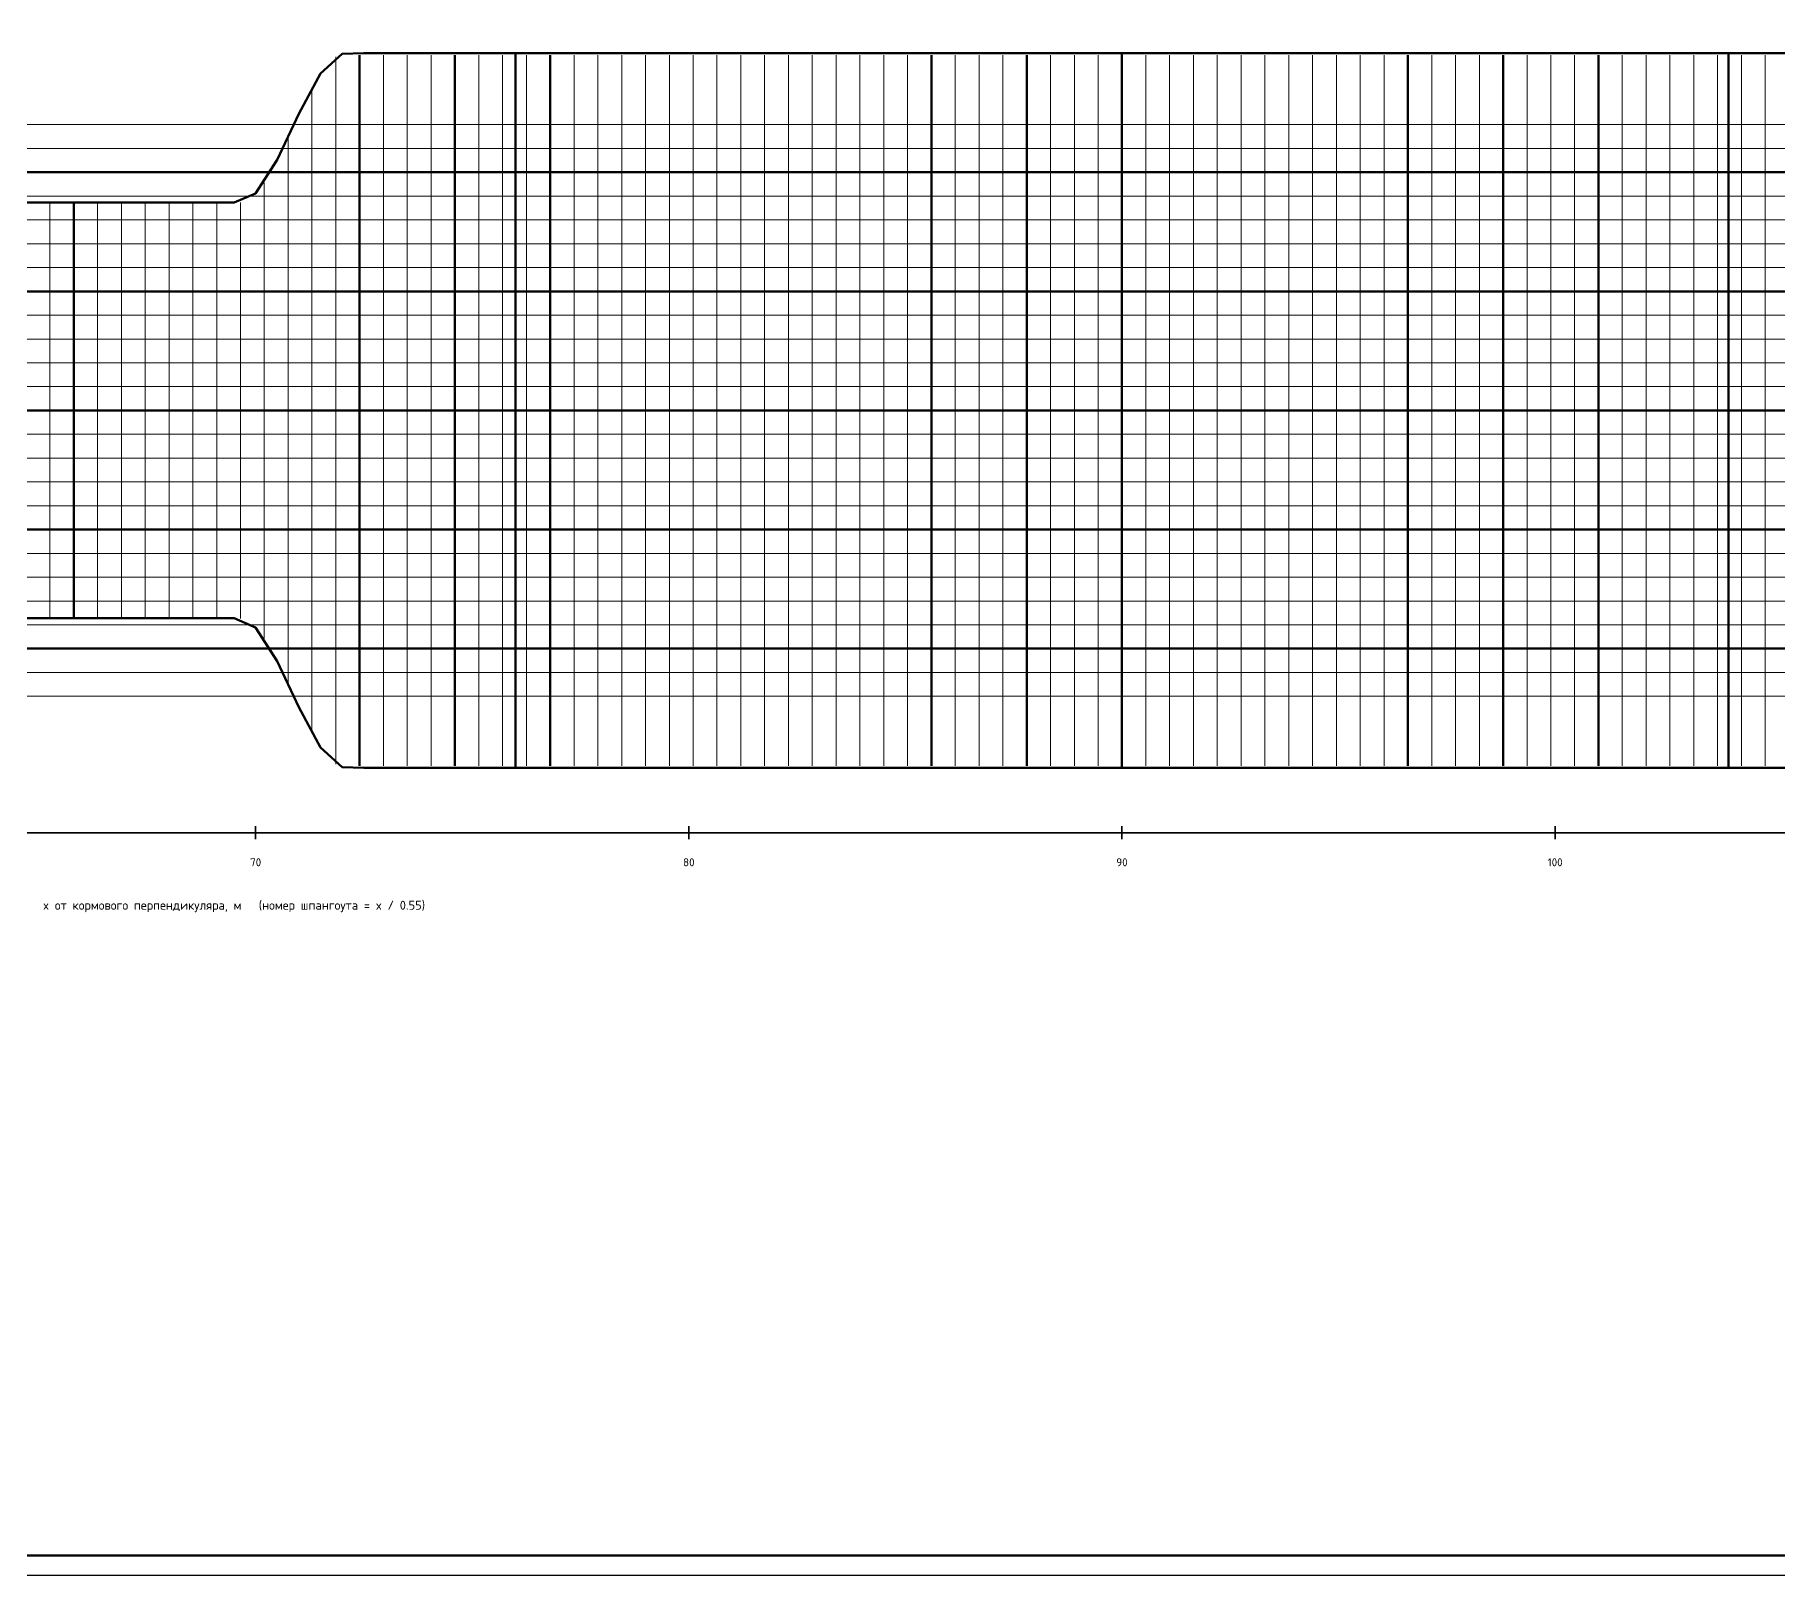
# Model space of a CAD drawing. Header units: millimetres. Extents: x 0 to 1682, y -5 to 594.
# Drawn here: x 797.9 to 1240.4, y 0 to 391.3 of the extents above; entities that cross this region are included whole.
import ezdxf
from ezdxf.enums import TextEntityAlignment as Align

# ---------------------------------------------------------------- set-up
doc = ezdxf.new("R2010")
doc.units = ezdxf.units.MM
for name, color, linetype in [('00_РАМКА', 7, 'Continuous'), ('01_ЛИНИИ', 7, 'Continuous'), ('04_ТЕКСТ', 7, 'Continuous')]:
    doc.layers.add(name, color=color, linetype=linetype)
doc.styles.add('ГОСТ', font='isocpeur.ttf')

msp = doc.modelspace()

# ---------------------------------------------------------------- linework, layer by layer
at = {"layer": '00_РАМКА'}
msp.add_lwpolyline([(0, 0), (1682, 0), (1682, 594), (0, 594)], close=True, dxfattribs=at)
at = {"layer": '01_ЛИНИИ', "color": 179, "lineweight": 18, "true_color": 0x16202f}
msp.add_lwpolyline([(0, 0), (1682, 0), (1682, 594), (0, 594), (0, 0)], close=True, dxfattribs=at)
at = {"layer": '01_ЛИНИИ', "color": 179, "lineweight": 50, "true_color": 0x16202f}
msp.add_lwpolyline([(20, 5), (1677, 5), (1677, 589), (20, 589), (20, 5)], close=True, dxfattribs=at)
at = {"layer": '01_ЛИНИИ', "color": 179, "lineweight": 70, "true_color": 0x16202f}
for points in [[(793.49, 348.7), (798.99, 348.7), (804.49, 348.7), (809.99, 348.7), (815.5, 348.7), (821, 348.7), (826.5, 348.7), (832, 348.7), (837.5, 348.7), (843, 348.7), (848.5, 348.7), (854, 351.05), (859.5, 359.6), (865, 371.24), (870.5, 381.52), (876, 386.51), (881.5, 386.66), (887.01, 386.66), (892.51, 386.66), (898.01, 386.66), (903.51, 386.66), (909.01, 386.66), (914.51, 386.66), (920.01, 386.66), (925.51, 386.66), (931.01, 386.66), (936.51, 386.66), (942.01, 386.66), (947.51, 386.66), (953.01, 386.66), (958.52, 386.66), (964.02, 386.66), (969.52, 386.66), (975.02, 386.66), (980.52, 386.66), (986.02, 386.66), (991.52, 386.66), (997.02, 386.66), (1002.52, 386.66), (1008.02, 386.66), (1013.52, 386.66), (1019.02, 386.66), (1024.53, 386.66), (1030.03, 386.66), (1035.53, 386.66), (1041.03, 386.66), (1046.53, 386.66), (1052.03, 386.66), (1057.53, 386.66), (1063.03, 386.66), (1068.53, 386.66), (1074.03, 386.66), (1079.53, 386.66), (1085.03, 386.66), (1090.53, 386.66), (1096.04, 386.66), (1101.54, 386.66), (1107.04, 386.66), (1112.54, 386.66), (1118.04, 386.66), (1123.54, 386.66), (1129.04, 386.66), (1134.54, 386.66), (1140.04, 386.66), (1145.54, 386.66), (1151.04, 386.66), (1156.54, 386.66), (1162.04, 386.66), (1167.55, 386.66), (1173.05, 386.66), (1178.55, 386.66), (1184.05, 386.66), (1189.55, 386.66), (1195.05, 386.66), (1200.55, 386.66), (1206.05, 386.66), (1211.55, 386.66), (1217.05, 386.66), (1222.55, 386.66), (1228.05, 386.66), (1233.56, 386.66), (1239.06, 386.66), (1244.56, 386.66)], [(793.49, 295.9), (798.99, 295.9), (804.49, 295.9), (809.99, 295.9), (815.5, 295.9), (821, 295.9), (826.5, 295.9), (832, 295.9), (837.5, 295.9), (843, 295.9), (848.5, 295.9), (854, 295.9), (859.5, 295.9), (865, 295.9), (870.5, 295.9), (876, 295.9), (881.5, 295.9), (887.01, 295.9), (892.51, 295.9), (898.01, 295.9), (903.51, 295.9), (909.01, 295.9), (914.51, 295.9), (920.01, 295.9), (925.51, 295.9), (931.01, 295.9), (936.51, 295.9), (942.01, 295.9), (947.51, 295.9), (953.01, 295.9), (958.52, 295.9), (964.02, 295.9), (969.52, 295.9), (975.02, 295.9), (980.52, 295.9), (986.02, 295.9), (991.52, 295.9), (997.02, 295.9), (1002.52, 295.9), (1008.02, 295.9), (1013.52, 295.9), (1019.02, 295.9), (1024.53, 295.9), (1030.03, 295.9), (1035.53, 295.9), (1041.03, 295.9), (1046.53, 295.9), (1052.03, 295.9), (1057.53, 295.9), (1063.03, 295.9), (1068.53, 295.9), (1074.03, 295.9), (1079.53, 295.9), (1085.03, 295.9), (1090.53, 295.9), (1096.04, 295.9), (1101.54, 295.9), (1107.04, 295.9), (1112.54, 295.9), (1118.04, 295.9), (1123.54, 295.9), (1129.04, 295.9), (1134.54, 295.9), (1140.04, 295.9), (1145.54, 295.9), (1151.04, 295.9), (1156.54, 295.9), (1162.04, 295.9), (1167.55, 295.9), (1173.05, 295.9), (1178.55, 295.9), (1184.05, 295.9), (1189.55, 295.9), (1195.05, 295.9), (1200.55, 295.9), (1206.05, 295.9), (1211.55, 295.9), (1217.05, 295.9), (1222.55, 295.9), (1228.05, 295.9), (1233.56, 295.9), (1239.06, 295.9), (1244.56, 295.9)], [(793.49, 295.9), (798.99, 295.9), (804.49, 295.9), (809.99, 295.9), (815.5, 295.9), (821, 295.9), (826.5, 295.9), (832, 295.9), (837.5, 295.9), (843, 295.9), (848.5, 295.9), (854, 295.9), (859.5, 295.9), (865, 295.9), (870.5, 295.9), (876, 295.9), (881.5, 295.9), (887.01, 295.9), (892.51, 295.9), (898.01, 295.9), (903.51, 295.9), (909.01, 295.9), (914.51, 295.9), (920.01, 295.9), (925.51, 295.9), (931.01, 295.9), (936.51, 295.9), (942.01, 295.9), (947.51, 295.9), (953.01, 295.9), (958.52, 295.9), (964.02, 295.9), (969.52, 295.9), (975.02, 295.9), (980.52, 295.9), (986.02, 295.9), (991.52, 295.9), (997.02, 295.9), (1002.52, 295.9), (1008.02, 295.9), (1013.52, 295.9), (1019.02, 295.9), (1024.53, 295.9), (1030.03, 295.9), (1035.53, 295.9), (1041.03, 295.9), (1046.53, 295.9), (1052.03, 295.9), (1057.53, 295.9), (1063.03, 295.9), (1068.53, 295.9), (1074.03, 295.9), (1079.53, 295.9), (1085.03, 295.9), (1090.53, 295.9), (1096.04, 295.9), (1101.54, 295.9), (1107.04, 295.9), (1112.54, 295.9), (1118.04, 295.9), (1123.54, 295.9), (1129.04, 295.9), (1134.54, 295.9), (1140.04, 295.9), (1145.54, 295.9), (1151.04, 295.9), (1156.54, 295.9), (1162.04, 295.9), (1167.55, 295.9), (1173.05, 295.9), (1178.55, 295.9), (1184.05, 295.9), (1189.55, 295.9), (1195.05, 295.9), (1200.55, 295.9), (1206.05, 295.9), (1211.55, 295.9), (1217.05, 295.9), (1222.55, 295.9), (1228.05, 295.9), (1233.56, 295.9), (1239.06, 295.9), (1244.56, 295.9)], [(793.49, 243.09), (798.99, 243.09), (804.49, 243.09), (809.99, 243.09), (815.5, 243.09), (821, 243.09), (826.5, 243.09), (832, 243.09), (837.5, 243.09), (843, 243.09), (848.5, 243.09), (854, 240.74), (859.5, 232.19), (865, 220.55), (870.5, 210.28), (876, 205.28), (881.5, 205.13), (887.01, 205.13), (892.51, 205.13), (898.01, 205.13), (903.51, 205.13), (909.01, 205.13), (914.51, 205.13), (920.01, 205.13), (925.51, 205.13), (931.01, 205.13), (936.51, 205.13), (942.01, 205.13), (947.51, 205.13), (953.01, 205.13), (958.52, 205.13), (964.02, 205.13), (969.52, 205.13), (975.02, 205.13), (980.52, 205.13), (986.02, 205.13), (991.52, 205.13), (997.02, 205.13), (1002.52, 205.13), (1008.02, 205.13), (1013.52, 205.13), (1019.02, 205.13), (1024.53, 205.13), (1030.03, 205.13), (1035.53, 205.13), (1041.03, 205.13), (1046.53, 205.13), (1052.03, 205.13), (1057.53, 205.13), (1063.03, 205.13), (1068.53, 205.13), (1074.03, 205.13), (1079.53, 205.13), (1085.03, 205.13), (1090.53, 205.13), (1096.04, 205.13), (1101.54, 205.13), (1107.04, 205.13), (1112.54, 205.13), (1118.04, 205.13), (1123.54, 205.13), (1129.04, 205.13), (1134.54, 205.13), (1140.04, 205.13), (1145.54, 205.13), (1151.04, 205.13), (1156.54, 205.13), (1162.04, 205.13), (1167.55, 205.13), (1173.05, 205.13), (1178.55, 205.13), (1184.05, 205.13), (1189.55, 205.13), (1195.05, 205.13), (1200.55, 205.13), (1206.05, 205.13), (1211.55, 205.13), (1217.05, 205.13), (1222.55, 205.13), (1228.05, 205.13), (1233.56, 205.13), (1239.06, 205.13), (1244.56, 205.13)]]:
    msp.add_lwpolyline(points, dxfattribs=at)
at = {"layer": '01_ЛИНИИ', "color": 254, "lineweight": 18, "true_color": 0xc7cfda}
for points in [[(874.35, 206.06), (874.35, 385.73)], [(886.46, 205.62), (886.46, 386.17)], [(892.51, 205.62), (892.51, 386.17)], [(898.56, 205.62), (898.56, 386.17)], [(910.66, 205.62), (910.66, 386.17)], [(916.71, 205.62), (916.71, 386.17)], [(922.76, 205.62), (922.76, 386.17)], [(934.86, 205.62), (934.86, 386.17)], [(940.91, 205.62), (940.91, 386.17)], [(946.96, 205.62), (946.96, 386.17)], [(953.01, 205.62), (953.01, 386.17)], [(959.07, 205.62), (959.07, 386.17)], [(965.12, 205.62), (965.12, 386.17)], [(971.17, 205.62), (971.17, 386.17)], [(977.22, 205.62), (977.22, 386.17)], [(983.27, 205.62), (983.27, 386.17)], [(989.32, 205.62), (989.32, 386.17)], [(995.37, 205.62), (995.37, 386.17)], [(1001.42, 205.62), (1001.42, 386.17)], [(1007.47, 205.62), (1007.47, 386.17)], [(1013.52, 205.62), (1013.52, 386.17)], [(1019.57, 205.62), (1019.57, 386.17)], [(1031.68, 205.62), (1031.68, 386.17)], [(1037.73, 205.62), (1037.73, 386.17)], [(1043.78, 205.62), (1043.78, 386.17)], [(1055.88, 205.62), (1055.88, 386.17)], [(1061.93, 205.62), (1061.93, 386.17)], [(1067.98, 205.62), (1067.98, 386.17)], [(1074.03, 205.62), (1074.03, 386.17)], [(1080.08, 205.62), (1080.08, 386.17)], [(1086.13, 205.62), (1086.13, 386.17)], [(1092.18, 205.62), (1092.18, 386.17)], [(1098.24, 205.62), (1098.24, 386.17)], [(1104.29, 205.62), (1104.29, 386.17)], [(1110.34, 205.62), (1110.34, 386.17)], [(1116.39, 205.62), (1116.39, 386.17)], [(1122.44, 205.62), (1122.44, 386.17)], [(1128.49, 205.62), (1128.49, 386.17)], [(1134.54, 205.62), (1134.54, 386.17)], [(1140.59, 205.62), (1140.59, 386.17)], [(1152.69, 205.62), (1152.69, 386.17)], [(1158.74, 205.62), (1158.74, 386.17)], [(1164.8, 205.62), (1164.8, 386.17)], [(1176.9, 205.62), (1176.9, 386.17)], [(1182.95, 205.62), (1182.95, 386.17)], [(1189, 205.62), (1189, 386.17)], [(1201.1, 205.62), (1201.1, 386.17)], [(1207.15, 205.62), (1207.15, 386.17)], [(1213.2, 205.62), (1213.2, 386.17)], [(1219.25, 205.62), (1219.25, 386.17)], [(1225.3, 205.62), (1225.3, 386.17)], [(1231.35, 205.62), (1231.35, 386.17)], [(1237.41, 205.62), (1237.41, 386.17)], [(868.3, 213.94), (868.3, 377.85)], [(862.25, 226.49), (862.25, 365.3)], [(856.2, 237.94), (856.2, 353.85)], [(801.74, 243.09), (801.74, 348.7)], [(813.85, 243.09), (813.85, 348.7)], [(819.9, 243.09), (819.9, 348.7)], [(825.95, 243.09), (825.95, 348.7)], [(832, 243.09), (832, 348.7)], [(838.05, 243.09), (838.05, 348.7)], [(844.1, 243.09), (844.1, 348.7)], [(850.15, 243.05), (850.15, 348.74)]]:
    msp.add_lwpolyline(points, dxfattribs=at)
at = {"layer": '01_ЛИНИИ', "color": 146, "lineweight": 60, "true_color": 0x1c5c8a}
for points in [[(880.4, 205.62), (880.4, 386.17)], [(904.61, 205.62), (904.61, 386.17)], [(928.81, 205.62), (928.81, 386.17)], [(1025.63, 205.62), (1025.63, 386.17)], [(1049.83, 205.62), (1049.83, 386.17)], [(1146.64, 205.62), (1146.64, 386.17)], [(1170.85, 205.62), (1170.85, 386.17)], [(1195.05, 205.62), (1195.05, 386.17)], [(807.79, 243.09), (807.79, 348.7)]]:
    msp.add_lwpolyline(points, dxfattribs=at)
at = {"layer": '01_ЛИНИИ', "color": 244, "lineweight": 90, "true_color": 0xb02634}
for points in [[(920.01, 205.36), (920.01, 386.43)], [(1074.03, 205.36), (1074.03, 386.43)], [(1228.05, 205.36), (1228.05, 386.43)]]:
    msp.add_lwpolyline(points, dxfattribs=at)
at = {"layer": '01_ЛИНИИ', "color": 253, "lineweight": 20, "true_color": 0x8e98a8}
for points in [[(793.49, 368.51), (798.99, 368.51), (804.49, 368.51), (809.99, 368.51), (815.5, 368.51), (821, 368.51), (826.5, 368.51), (832, 368.51), (837.5, 368.51), (843, 368.51), (848.5, 368.51), (854, 368.51), (859.5, 368.51), (865, 368.51), (870.5, 368.51), (876, 368.51), (881.5, 368.51), (887.01, 368.51), (892.51, 368.51), (898.01, 368.51), (903.51, 368.51), (909.01, 368.51), (914.51, 368.51), (920.01, 368.51), (925.51, 368.51), (931.01, 368.51), (936.51, 368.51), (942.01, 368.51), (947.51, 368.51), (953.01, 368.51), (958.52, 368.51), (964.02, 368.51), (969.52, 368.51), (975.02, 368.51), (980.52, 368.51), (986.02, 368.51), (991.52, 368.51), (997.02, 368.51), (1002.52, 368.51), (1008.02, 368.51), (1013.52, 368.51), (1019.02, 368.51), (1024.53, 368.51), (1030.03, 368.51), (1035.53, 368.51), (1041.03, 368.51), (1046.53, 368.51), (1052.03, 368.51), (1057.53, 368.51), (1063.03, 368.51), (1068.53, 368.51), (1074.03, 368.51), (1079.53, 368.51), (1085.03, 368.51), (1090.53, 368.51), (1096.04, 368.51), (1101.54, 368.51), (1107.04, 368.51), (1112.54, 368.51), (1118.04, 368.51), (1123.54, 368.51), (1129.04, 368.51), (1134.54, 368.51), (1140.04, 368.51), (1145.54, 368.51), (1151.04, 368.51), (1156.54, 368.51), (1162.04, 368.51), (1167.55, 368.51), (1173.05, 368.51), (1178.55, 368.51), (1184.05, 368.51), (1189.55, 368.51), (1195.05, 368.51), (1200.55, 368.51), (1206.05, 368.51), (1211.55, 368.51), (1217.05, 368.51), (1222.55, 368.51), (1228.05, 368.51), (1233.56, 368.51), (1239.06, 368.51), (1244.56, 368.51)], [(793.49, 362.46), (798.99, 362.46), (804.49, 362.46), (809.99, 362.46), (815.5, 362.46), (821, 362.46), (826.5, 362.46), (832, 362.46), (837.5, 362.46), (843, 362.46), (848.5, 362.46), (854, 362.46), (859.5, 362.46), (865, 362.46), (870.5, 362.46), (876, 362.46), (881.5, 362.46), (887.01, 362.46), (892.51, 362.46), (898.01, 362.46), (903.51, 362.46), (909.01, 362.46), (914.51, 362.46), (920.01, 362.46), (925.51, 362.46), (931.01, 362.46), (936.51, 362.46), (942.01, 362.46), (947.51, 362.46), (953.01, 362.46), (958.52, 362.46), (964.02, 362.46), (969.52, 362.46), (975.02, 362.46), (980.52, 362.46), (986.02, 362.46), (991.52, 362.46), (997.02, 362.46), (1002.52, 362.46), (1008.02, 362.46), (1013.52, 362.46), (1019.02, 362.46), (1024.53, 362.46), (1030.03, 362.46), (1035.53, 362.46), (1041.03, 362.46), (1046.53, 362.46), (1052.03, 362.46), (1057.53, 362.46), (1063.03, 362.46), (1068.53, 362.46), (1074.03, 362.46), (1079.53, 362.46), (1085.03, 362.46), (1090.53, 362.46), (1096.04, 362.46), (1101.54, 362.46), (1107.04, 362.46), (1112.54, 362.46), (1118.04, 362.46), (1123.54, 362.46), (1129.04, 362.46), (1134.54, 362.46), (1140.04, 362.46), (1145.54, 362.46), (1151.04, 362.46), (1156.54, 362.46), (1162.04, 362.46), (1167.55, 362.46), (1173.05, 362.46), (1178.55, 362.46), (1184.05, 362.46), (1189.55, 362.46), (1195.05, 362.46), (1200.55, 362.46), (1206.05, 362.46), (1211.55, 362.46), (1217.05, 362.46), (1222.55, 362.46), (1228.05, 362.46), (1233.56, 362.46), (1239.06, 362.46), (1244.56, 362.46)], [(793.49, 350.35), (798.99, 350.35), (804.49, 350.35), (809.99, 350.35), (815.5, 350.35), (821, 350.35), (826.5, 350.35), (832, 350.35), (837.5, 350.35), (843, 350.35), (848.5, 350.35), (854, 350.35), (859.5, 350.35), (865, 350.35), (870.5, 350.35), (876, 350.35), (881.5, 350.35), (887.01, 350.35), (892.51, 350.35), (898.01, 350.35), (903.51, 350.35), (909.01, 350.35), (914.51, 350.35), (920.01, 350.35), (925.51, 350.35), (931.01, 350.35), (936.51, 350.35), (942.01, 350.35), (947.51, 350.35), (953.01, 350.35), (958.52, 350.35), (964.02, 350.35), (969.52, 350.35), (975.02, 350.35), (980.52, 350.35), (986.02, 350.35), (991.52, 350.35), (997.02, 350.35), (1002.52, 350.35), (1008.02, 350.35), (1013.52, 350.35), (1019.02, 350.35), (1024.53, 350.35), (1030.03, 350.35), (1035.53, 350.35), (1041.03, 350.35), (1046.53, 350.35), (1052.03, 350.35), (1057.53, 350.35), (1063.03, 350.35), (1068.53, 350.35), (1074.03, 350.35), (1079.53, 350.35), (1085.03, 350.35), (1090.53, 350.35), (1096.04, 350.35), (1101.54, 350.35), (1107.04, 350.35), (1112.54, 350.35), (1118.04, 350.35), (1123.54, 350.35), (1129.04, 350.35), (1134.54, 350.35), (1140.04, 350.35), (1145.54, 350.35), (1151.04, 350.35), (1156.54, 350.35), (1162.04, 350.35), (1167.55, 350.35), (1173.05, 350.35), (1178.55, 350.35), (1184.05, 350.35), (1189.55, 350.35), (1195.05, 350.35), (1200.55, 350.35), (1206.05, 350.35), (1211.55, 350.35), (1217.05, 350.35), (1222.55, 350.35), (1228.05, 350.35), (1233.56, 350.35), (1239.06, 350.35), (1244.56, 350.35)], [(793.49, 344.3), (798.99, 344.3), (804.49, 344.3), (809.99, 344.3), (815.5, 344.3), (821, 344.3), (826.5, 344.3), (832, 344.3), (837.5, 344.3), (843, 344.3), (848.5, 344.3), (854, 344.3), (859.5, 344.3), (865, 344.3), (870.5, 344.3), (876, 344.3), (881.5, 344.3), (887.01, 344.3), (892.51, 344.3), (898.01, 344.3), (903.51, 344.3), (909.01, 344.3), (914.51, 344.3), (920.01, 344.3), (925.51, 344.3), (931.01, 344.3), (936.51, 344.3), (942.01, 344.3), (947.51, 344.3), (953.01, 344.3), (958.52, 344.3), (964.02, 344.3), (969.52, 344.3), (975.02, 344.3), (980.52, 344.3), (986.02, 344.3), (991.52, 344.3), (997.02, 344.3), (1002.52, 344.3), (1008.02, 344.3), (1013.52, 344.3), (1019.02, 344.3), (1024.53, 344.3), (1030.03, 344.3), (1035.53, 344.3), (1041.03, 344.3), (1046.53, 344.3), (1052.03, 344.3), (1057.53, 344.3), (1063.03, 344.3), (1068.53, 344.3), (1074.03, 344.3), (1079.53, 344.3), (1085.03, 344.3), (1090.53, 344.3), (1096.04, 344.3), (1101.54, 344.3), (1107.04, 344.3), (1112.54, 344.3), (1118.04, 344.3), (1123.54, 344.3), (1129.04, 344.3), (1134.54, 344.3), (1140.04, 344.3), (1145.54, 344.3), (1151.04, 344.3), (1156.54, 344.3), (1162.04, 344.3), (1167.55, 344.3), (1173.05, 344.3), (1178.55, 344.3), (1184.05, 344.3), (1189.55, 344.3), (1195.05, 344.3), (1200.55, 344.3), (1206.05, 344.3), (1211.55, 344.3), (1217.05, 344.3), (1222.55, 344.3), (1228.05, 344.3), (1233.56, 344.3), (1239.06, 344.3), (1244.56, 344.3)], [(793.49, 338.25), (798.99, 338.25), (804.49, 338.25), (809.99, 338.25), (815.5, 338.25), (821, 338.25), (826.5, 338.25), (832, 338.25), (837.5, 338.25), (843, 338.25), (848.5, 338.25), (854, 338.25), (859.5, 338.25), (865, 338.25), (870.5, 338.25), (876, 338.25), (881.5, 338.25), (887.01, 338.25), (892.51, 338.25), (898.01, 338.25), (903.51, 338.25), (909.01, 338.25), (914.51, 338.25), (920.01, 338.25), (925.51, 338.25), (931.01, 338.25), (936.51, 338.25), (942.01, 338.25), (947.51, 338.25), (953.01, 338.25), (958.52, 338.25), (964.02, 338.25), (969.52, 338.25), (975.02, 338.25), (980.52, 338.25), (986.02, 338.25), (991.52, 338.25), (997.02, 338.25), (1002.52, 338.25), (1008.02, 338.25), (1013.52, 338.25), (1019.02, 338.25), (1024.53, 338.25), (1030.03, 338.25), (1035.53, 338.25), (1041.03, 338.25), (1046.53, 338.25), (1052.03, 338.25), (1057.53, 338.25), (1063.03, 338.25), (1068.53, 338.25), (1074.03, 338.25), (1079.53, 338.25), (1085.03, 338.25), (1090.53, 338.25), (1096.04, 338.25), (1101.54, 338.25), (1107.04, 338.25), (1112.54, 338.25), (1118.04, 338.25), (1123.54, 338.25), (1129.04, 338.25), (1134.54, 338.25), (1140.04, 338.25), (1145.54, 338.25), (1151.04, 338.25), (1156.54, 338.25), (1162.04, 338.25), (1167.55, 338.25), (1173.05, 338.25), (1178.55, 338.25), (1184.05, 338.25), (1189.55, 338.25), (1195.05, 338.25), (1200.55, 338.25), (1206.05, 338.25), (1211.55, 338.25), (1217.05, 338.25), (1222.55, 338.25), (1228.05, 338.25), (1233.56, 338.25), (1239.06, 338.25), (1244.56, 338.25)], [(793.49, 332.2), (798.99, 332.2), (804.49, 332.2), (809.99, 332.2), (815.5, 332.2), (821, 332.2), (826.5, 332.2), (832, 332.2), (837.5, 332.2), (843, 332.2), (848.5, 332.2), (854, 332.2), (859.5, 332.2), (865, 332.2), (870.5, 332.2), (876, 332.2), (881.5, 332.2), (887.01, 332.2), (892.51, 332.2), (898.01, 332.2), (903.51, 332.2), (909.01, 332.2), (914.51, 332.2), (920.01, 332.2), (925.51, 332.2), (931.01, 332.2), (936.51, 332.2), (942.01, 332.2), (947.51, 332.2), (953.01, 332.2), (958.52, 332.2), (964.02, 332.2), (969.52, 332.2), (975.02, 332.2), (980.52, 332.2), (986.02, 332.2), (991.52, 332.2), (997.02, 332.2), (1002.52, 332.2), (1008.02, 332.2), (1013.52, 332.2), (1019.02, 332.2), (1024.53, 332.2), (1030.03, 332.2), (1035.53, 332.2), (1041.03, 332.2), (1046.53, 332.2), (1052.03, 332.2), (1057.53, 332.2), (1063.03, 332.2), (1068.53, 332.2), (1074.03, 332.2), (1079.53, 332.2), (1085.03, 332.2), (1090.53, 332.2), (1096.04, 332.2), (1101.54, 332.2), (1107.04, 332.2), (1112.54, 332.2), (1118.04, 332.2), (1123.54, 332.2), (1129.04, 332.2), (1134.54, 332.2), (1140.04, 332.2), (1145.54, 332.2), (1151.04, 332.2), (1156.54, 332.2), (1162.04, 332.2), (1167.55, 332.2), (1173.05, 332.2), (1178.55, 332.2), (1184.05, 332.2), (1189.55, 332.2), (1195.05, 332.2), (1200.55, 332.2), (1206.05, 332.2), (1211.55, 332.2), (1217.05, 332.2), (1222.55, 332.2), (1228.05, 332.2), (1233.56, 332.2), (1239.06, 332.2), (1244.56, 332.2)], [(793.49, 320.1), (798.99, 320.1), (804.49, 320.1), (809.99, 320.1), (815.5, 320.1), (821, 320.1), (826.5, 320.1), (832, 320.1), (837.5, 320.1), (843, 320.1), (848.5, 320.1), (854, 320.1), (859.5, 320.1), (865, 320.1), (870.5, 320.1), (876, 320.1), (881.5, 320.1), (887.01, 320.1), (892.51, 320.1), (898.01, 320.1), (903.51, 320.1), (909.01, 320.1), (914.51, 320.1), (920.01, 320.1), (925.51, 320.1), (931.01, 320.1), (936.51, 320.1), (942.01, 320.1), (947.51, 320.1), (953.01, 320.1), (958.52, 320.1), (964.02, 320.1), (969.52, 320.1), (975.02, 320.1), (980.52, 320.1), (986.02, 320.1), (991.52, 320.1), (997.02, 320.1), (1002.52, 320.1), (1008.02, 320.1), (1013.52, 320.1), (1019.02, 320.1), (1024.53, 320.1), (1030.03, 320.1), (1035.53, 320.1), (1041.03, 320.1), (1046.53, 320.1), (1052.03, 320.1), (1057.53, 320.1), (1063.03, 320.1), (1068.53, 320.1), (1074.03, 320.1), (1079.53, 320.1), (1085.03, 320.1), (1090.53, 320.1), (1096.04, 320.1), (1101.54, 320.1), (1107.04, 320.1), (1112.54, 320.1), (1118.04, 320.1), (1123.54, 320.1), (1129.04, 320.1), (1134.54, 320.1), (1140.04, 320.1), (1145.54, 320.1), (1151.04, 320.1), (1156.54, 320.1), (1162.04, 320.1), (1167.55, 320.1), (1173.05, 320.1), (1178.55, 320.1), (1184.05, 320.1), (1189.55, 320.1), (1195.05, 320.1), (1200.55, 320.1), (1206.05, 320.1), (1211.55, 320.1), (1217.05, 320.1), (1222.55, 320.1), (1228.05, 320.1), (1233.56, 320.1), (1239.06, 320.1), (1244.56, 320.1)], [(793.49, 314.05), (798.99, 314.05), (804.49, 314.05), (809.99, 314.05), (815.5, 314.05), (821, 314.05), (826.5, 314.05), (832, 314.05), (837.5, 314.05), (843, 314.05), (848.5, 314.05), (854, 314.05), (859.5, 314.05), (865, 314.05), (870.5, 314.05), (876, 314.05), (881.5, 314.05), (887.01, 314.05), (892.51, 314.05), (898.01, 314.05), (903.51, 314.05), (909.01, 314.05), (914.51, 314.05), (920.01, 314.05), (925.51, 314.05), (931.01, 314.05), (936.51, 314.05), (942.01, 314.05), (947.51, 314.05), (953.01, 314.05), (958.52, 314.05), (964.02, 314.05), (969.52, 314.05), (975.02, 314.05), (980.52, 314.05), (986.02, 314.05), (991.52, 314.05), (997.02, 314.05), (1002.52, 314.05), (1008.02, 314.05), (1013.52, 314.05), (1019.02, 314.05), (1024.53, 314.05), (1030.03, 314.05), (1035.53, 314.05), (1041.03, 314.05), (1046.53, 314.05), (1052.03, 314.05), (1057.53, 314.05), (1063.03, 314.05), (1068.53, 314.05), (1074.03, 314.05), (1079.53, 314.05), (1085.03, 314.05), (1090.53, 314.05), (1096.04, 314.05), (1101.54, 314.05), (1107.04, 314.05), (1112.54, 314.05), (1118.04, 314.05), (1123.54, 314.05), (1129.04, 314.05), (1134.54, 314.05), (1140.04, 314.05), (1145.54, 314.05), (1151.04, 314.05), (1156.54, 314.05), (1162.04, 314.05), (1167.55, 314.05), (1173.05, 314.05), (1178.55, 314.05), (1184.05, 314.05), (1189.55, 314.05), (1195.05, 314.05), (1200.55, 314.05), (1206.05, 314.05), (1211.55, 314.05), (1217.05, 314.05), (1222.55, 314.05), (1228.05, 314.05), (1233.56, 314.05), (1239.06, 314.05), (1244.56, 314.05)], [(793.49, 308), (798.99, 308), (804.49, 308), (809.99, 308), (815.5, 308), (821, 308), (826.5, 308), (832, 308), (837.5, 308), (843, 308), (848.5, 308), (854, 308), (859.5, 308), (865, 308), (870.5, 308), (876, 308), (881.5, 308), (887.01, 308), (892.51, 308), (898.01, 308), (903.51, 308), (909.01, 308), (914.51, 308), (920.01, 308), (925.51, 308), (931.01, 308), (936.51, 308), (942.01, 308), (947.51, 308), (953.01, 308), (958.52, 308), (964.02, 308), (969.52, 308), (975.02, 308), (980.52, 308), (986.02, 308), (991.52, 308), (997.02, 308), (1002.52, 308), (1008.02, 308), (1013.52, 308), (1019.02, 308), (1024.53, 308), (1030.03, 308), (1035.53, 308), (1041.03, 308), (1046.53, 308), (1052.03, 308), (1057.53, 308), (1063.03, 308), (1068.53, 308), (1074.03, 308), (1079.53, 308), (1085.03, 308), (1090.53, 308), (1096.04, 308), (1101.54, 308), (1107.04, 308), (1112.54, 308), (1118.04, 308), (1123.54, 308), (1129.04, 308), (1134.54, 308), (1140.04, 308), (1145.54, 308), (1151.04, 308), (1156.54, 308), (1162.04, 308), (1167.55, 308), (1173.05, 308), (1178.55, 308), (1184.05, 308), (1189.55, 308), (1195.05, 308), (1200.55, 308), (1206.05, 308), (1211.55, 308), (1217.05, 308), (1222.55, 308), (1228.05, 308), (1233.56, 308), (1239.06, 308), (1244.56, 308)], [(793.49, 301.95), (798.99, 301.95), (804.49, 301.95), (809.99, 301.95), (815.5, 301.95), (821, 301.95), (826.5, 301.95), (832, 301.95), (837.5, 301.95), (843, 301.95), (848.5, 301.95), (854, 301.95), (859.5, 301.95), (865, 301.95), (870.5, 301.95), (876, 301.95), (881.5, 301.95), (887.01, 301.95), (892.51, 301.95), (898.01, 301.95), (903.51, 301.95), (909.01, 301.95), (914.51, 301.95), (920.01, 301.95), (925.51, 301.95), (931.01, 301.95), (936.51, 301.95), (942.01, 301.95), (947.51, 301.95), (953.01, 301.95), (958.52, 301.95), (964.02, 301.95), (969.52, 301.95), (975.02, 301.95), (980.52, 301.95), (986.02, 301.95), (991.52, 301.95), (997.02, 301.95), (1002.52, 301.95), (1008.02, 301.95), (1013.52, 301.95), (1019.02, 301.95), (1024.53, 301.95), (1030.03, 301.95), (1035.53, 301.95), (1041.03, 301.95), (1046.53, 301.95), (1052.03, 301.95), (1057.53, 301.95), (1063.03, 301.95), (1068.53, 301.95), (1074.03, 301.95), (1079.53, 301.95), (1085.03, 301.95), (1090.53, 301.95), (1096.04, 301.95), (1101.54, 301.95), (1107.04, 301.95), (1112.54, 301.95), (1118.04, 301.95), (1123.54, 301.95), (1129.04, 301.95), (1134.54, 301.95), (1140.04, 301.95), (1145.54, 301.95), (1151.04, 301.95), (1156.54, 301.95), (1162.04, 301.95), (1167.55, 301.95), (1173.05, 301.95), (1178.55, 301.95), (1184.05, 301.95), (1189.55, 301.95), (1195.05, 301.95), (1200.55, 301.95), (1206.05, 301.95), (1211.55, 301.95), (1217.05, 301.95), (1222.55, 301.95), (1228.05, 301.95), (1233.56, 301.95), (1239.06, 301.95), (1244.56, 301.95)], [(793.49, 289.85), (798.99, 289.85), (804.49, 289.85), (809.99, 289.85), (815.5, 289.85), (821, 289.85), (826.5, 289.85), (832, 289.85), (837.5, 289.85), (843, 289.85), (848.5, 289.85), (854, 289.85), (859.5, 289.85), (865, 289.85), (870.5, 289.85), (876, 289.85), (881.5, 289.85), (887.01, 289.85), (892.51, 289.85), (898.01, 289.85), (903.51, 289.85), (909.01, 289.85), (914.51, 289.85), (920.01, 289.85), (925.51, 289.85), (931.01, 289.85), (936.51, 289.85), (942.01, 289.85), (947.51, 289.85), (953.01, 289.85), (958.52, 289.85), (964.02, 289.85), (969.52, 289.85), (975.02, 289.85), (980.52, 289.85), (986.02, 289.85), (991.52, 289.85), (997.02, 289.85), (1002.52, 289.85), (1008.02, 289.85), (1013.52, 289.85), (1019.02, 289.85), (1024.53, 289.85), (1030.03, 289.85), (1035.53, 289.85), (1041.03, 289.85), (1046.53, 289.85), (1052.03, 289.85), (1057.53, 289.85), (1063.03, 289.85), (1068.53, 289.85), (1074.03, 289.85), (1079.53, 289.85), (1085.03, 289.85), (1090.53, 289.85), (1096.04, 289.85), (1101.54, 289.85), (1107.04, 289.85), (1112.54, 289.85), (1118.04, 289.85), (1123.54, 289.85), (1129.04, 289.85), (1134.54, 289.85), (1140.04, 289.85), (1145.54, 289.85), (1151.04, 289.85), (1156.54, 289.85), (1162.04, 289.85), (1167.55, 289.85), (1173.05, 289.85), (1178.55, 289.85), (1184.05, 289.85), (1189.55, 289.85), (1195.05, 289.85), (1200.55, 289.85), (1206.05, 289.85), (1211.55, 289.85), (1217.05, 289.85), (1222.55, 289.85), (1228.05, 289.85), (1233.56, 289.85), (1239.06, 289.85), (1244.56, 289.85)], [(793.49, 283.79), (798.99, 283.79), (804.49, 283.79), (809.99, 283.79), (815.5, 283.79), (821, 283.79), (826.5, 283.79), (832, 283.79), (837.5, 283.79), (843, 283.79), (848.5, 283.79), (854, 283.79), (859.5, 283.79), (865, 283.79), (870.5, 283.79), (876, 283.79), (881.5, 283.79), (887.01, 283.79), (892.51, 283.79), (898.01, 283.79), (903.51, 283.79), (909.01, 283.79), (914.51, 283.79), (920.01, 283.79), (925.51, 283.79), (931.01, 283.79), (936.51, 283.79), (942.01, 283.79), (947.51, 283.79), (953.01, 283.79), (958.52, 283.79), (964.02, 283.79), (969.52, 283.79), (975.02, 283.79), (980.52, 283.79), (986.02, 283.79), (991.52, 283.79), (997.02, 283.79), (1002.52, 283.79), (1008.02, 283.79), (1013.52, 283.79), (1019.02, 283.79), (1024.53, 283.79), (1030.03, 283.79), (1035.53, 283.79), (1041.03, 283.79), (1046.53, 283.79), (1052.03, 283.79), (1057.53, 283.79), (1063.03, 283.79), (1068.53, 283.79), (1074.03, 283.79), (1079.53, 283.79), (1085.03, 283.79), (1090.53, 283.79), (1096.04, 283.79), (1101.54, 283.79), (1107.04, 283.79), (1112.54, 283.79), (1118.04, 283.79), (1123.54, 283.79), (1129.04, 283.79), (1134.54, 283.79), (1140.04, 283.79), (1145.54, 283.79), (1151.04, 283.79), (1156.54, 283.79), (1162.04, 283.79), (1167.55, 283.79), (1173.05, 283.79), (1178.55, 283.79), (1184.05, 283.79), (1189.55, 283.79), (1195.05, 283.79), (1200.55, 283.79), (1206.05, 283.79), (1211.55, 283.79), (1217.05, 283.79), (1222.55, 283.79), (1228.05, 283.79), (1233.56, 283.79), (1239.06, 283.79), (1244.56, 283.79)], [(793.49, 277.74), (798.99, 277.74), (804.49, 277.74), (809.99, 277.74), (815.5, 277.74), (821, 277.74), (826.5, 277.74), (832, 277.74), (837.5, 277.74), (843, 277.74), (848.5, 277.74), (854, 277.74), (859.5, 277.74), (865, 277.74), (870.5, 277.74), (876, 277.74), (881.5, 277.74), (887.01, 277.74), (892.51, 277.74), (898.01, 277.74), (903.51, 277.74), (909.01, 277.74), (914.51, 277.74), (920.01, 277.74), (925.51, 277.74), (931.01, 277.74), (936.51, 277.74), (942.01, 277.74), (947.51, 277.74), (953.01, 277.74), (958.52, 277.74), (964.02, 277.74), (969.52, 277.74), (975.02, 277.74), (980.52, 277.74), (986.02, 277.74), (991.52, 277.74), (997.02, 277.74), (1002.52, 277.74), (1008.02, 277.74), (1013.52, 277.74), (1019.02, 277.74), (1024.53, 277.74), (1030.03, 277.74), (1035.53, 277.74), (1041.03, 277.74), (1046.53, 277.74), (1052.03, 277.74), (1057.53, 277.74), (1063.03, 277.74), (1068.53, 277.74), (1074.03, 277.74), (1079.53, 277.74), (1085.03, 277.74), (1090.53, 277.74), (1096.04, 277.74), (1101.54, 277.74), (1107.04, 277.74), (1112.54, 277.74), (1118.04, 277.74), (1123.54, 277.74), (1129.04, 277.74), (1134.54, 277.74), (1140.04, 277.74), (1145.54, 277.74), (1151.04, 277.74), (1156.54, 277.74), (1162.04, 277.74), (1167.55, 277.74), (1173.05, 277.74), (1178.55, 277.74), (1184.05, 277.74), (1189.55, 277.74), (1195.05, 277.74), (1200.55, 277.74), (1206.05, 277.74), (1211.55, 277.74), (1217.05, 277.74), (1222.55, 277.74), (1228.05, 277.74), (1233.56, 277.74), (1239.06, 277.74), (1244.56, 277.74)], [(793.49, 271.69), (798.99, 271.69), (804.49, 271.69), (809.99, 271.69), (815.5, 271.69), (821, 271.69), (826.5, 271.69), (832, 271.69), (837.5, 271.69), (843, 271.69), (848.5, 271.69), (854, 271.69), (859.5, 271.69), (865, 271.69), (870.5, 271.69), (876, 271.69), (881.5, 271.69), (887.01, 271.69), (892.51, 271.69), (898.01, 271.69), (903.51, 271.69), (909.01, 271.69), (914.51, 271.69), (920.01, 271.69), (925.51, 271.69), (931.01, 271.69), (936.51, 271.69), (942.01, 271.69), (947.51, 271.69), (953.01, 271.69), (958.52, 271.69), (964.02, 271.69), (969.52, 271.69), (975.02, 271.69), (980.52, 271.69), (986.02, 271.69), (991.52, 271.69), (997.02, 271.69), (1002.52, 271.69), (1008.02, 271.69), (1013.52, 271.69), (1019.02, 271.69), (1024.53, 271.69), (1030.03, 271.69), (1035.53, 271.69), (1041.03, 271.69), (1046.53, 271.69), (1052.03, 271.69), (1057.53, 271.69), (1063.03, 271.69), (1068.53, 271.69), (1074.03, 271.69), (1079.53, 271.69), (1085.03, 271.69), (1090.53, 271.69), (1096.04, 271.69), (1101.54, 271.69), (1107.04, 271.69), (1112.54, 271.69), (1118.04, 271.69), (1123.54, 271.69), (1129.04, 271.69), (1134.54, 271.69), (1140.04, 271.69), (1145.54, 271.69), (1151.04, 271.69), (1156.54, 271.69), (1162.04, 271.69), (1167.55, 271.69), (1173.05, 271.69), (1178.55, 271.69), (1184.05, 271.69), (1189.55, 271.69), (1195.05, 271.69), (1200.55, 271.69), (1206.05, 271.69), (1211.55, 271.69), (1217.05, 271.69), (1222.55, 271.69), (1228.05, 271.69), (1233.56, 271.69), (1239.06, 271.69), (1244.56, 271.69)], [(793.49, 259.59), (798.99, 259.59), (804.49, 259.59), (809.99, 259.59), (815.5, 259.59), (821, 259.59), (826.5, 259.59), (832, 259.59), (837.5, 259.59), (843, 259.59), (848.5, 259.59), (854, 259.59), (859.5, 259.59), (865, 259.59), (870.5, 259.59), (876, 259.59), (881.5, 259.59), (887.01, 259.59), (892.51, 259.59), (898.01, 259.59), (903.51, 259.59), (909.01, 259.59), (914.51, 259.59), (920.01, 259.59), (925.51, 259.59), (931.01, 259.59), (936.51, 259.59), (942.01, 259.59), (947.51, 259.59), (953.01, 259.59), (958.52, 259.59), (964.02, 259.59), (969.52, 259.59), (975.02, 259.59), (980.52, 259.59), (986.02, 259.59), (991.52, 259.59), (997.02, 259.59), (1002.52, 259.59), (1008.02, 259.59), (1013.52, 259.59), (1019.02, 259.59), (1024.53, 259.59), (1030.03, 259.59), (1035.53, 259.59), (1041.03, 259.59), (1046.53, 259.59), (1052.03, 259.59), (1057.53, 259.59), (1063.03, 259.59), (1068.53, 259.59), (1074.03, 259.59), (1079.53, 259.59), (1085.03, 259.59), (1090.53, 259.59), (1096.04, 259.59), (1101.54, 259.59), (1107.04, 259.59), (1112.54, 259.59), (1118.04, 259.59), (1123.54, 259.59), (1129.04, 259.59), (1134.54, 259.59), (1140.04, 259.59), (1145.54, 259.59), (1151.04, 259.59), (1156.54, 259.59), (1162.04, 259.59), (1167.55, 259.59), (1173.05, 259.59), (1178.55, 259.59), (1184.05, 259.59), (1189.55, 259.59), (1195.05, 259.59), (1200.55, 259.59), (1206.05, 259.59), (1211.55, 259.59), (1217.05, 259.59), (1222.55, 259.59), (1228.05, 259.59), (1233.56, 259.59), (1239.06, 259.59), (1244.56, 259.59)], [(793.49, 253.54), (798.99, 253.54), (804.49, 253.54), (809.99, 253.54), (815.5, 253.54), (821, 253.54), (826.5, 253.54), (832, 253.54), (837.5, 253.54), (843, 253.54), (848.5, 253.54), (854, 253.54), (859.5, 253.54), (865, 253.54), (870.5, 253.54), (876, 253.54), (881.5, 253.54), (887.01, 253.54), (892.51, 253.54), (898.01, 253.54), (903.51, 253.54), (909.01, 253.54), (914.51, 253.54), (920.01, 253.54), (925.51, 253.54), (931.01, 253.54), (936.51, 253.54), (942.01, 253.54), (947.51, 253.54), (953.01, 253.54), (958.52, 253.54), (964.02, 253.54), (969.52, 253.54), (975.02, 253.54), (980.52, 253.54), (986.02, 253.54), (991.52, 253.54), (997.02, 253.54), (1002.52, 253.54), (1008.02, 253.54), (1013.52, 253.54), (1019.02, 253.54), (1024.53, 253.54), (1030.03, 253.54), (1035.53, 253.54), (1041.03, 253.54), (1046.53, 253.54), (1052.03, 253.54), (1057.53, 253.54), (1063.03, 253.54), (1068.53, 253.54), (1074.03, 253.54), (1079.53, 253.54), (1085.03, 253.54), (1090.53, 253.54), (1096.04, 253.54), (1101.54, 253.54), (1107.04, 253.54), (1112.54, 253.54), (1118.04, 253.54), (1123.54, 253.54), (1129.04, 253.54), (1134.54, 253.54), (1140.04, 253.54), (1145.54, 253.54), (1151.04, 253.54), (1156.54, 253.54), (1162.04, 253.54), (1167.55, 253.54), (1173.05, 253.54), (1178.55, 253.54), (1184.05, 253.54), (1189.55, 253.54), (1195.05, 253.54), (1200.55, 253.54), (1206.05, 253.54), (1211.55, 253.54), (1217.05, 253.54), (1222.55, 253.54), (1228.05, 253.54), (1233.56, 253.54), (1239.06, 253.54), (1244.56, 253.54)], [(793.49, 247.49), (798.99, 247.49), (804.49, 247.49), (809.99, 247.49), (815.5, 247.49), (821, 247.49), (826.5, 247.49), (832, 247.49), (837.5, 247.49), (843, 247.49), (848.5, 247.49), (854, 247.49), (859.5, 247.49), (865, 247.49), (870.5, 247.49), (876, 247.49), (881.5, 247.49), (887.01, 247.49), (892.51, 247.49), (898.01, 247.49), (903.51, 247.49), (909.01, 247.49), (914.51, 247.49), (920.01, 247.49), (925.51, 247.49), (931.01, 247.49), (936.51, 247.49), (942.01, 247.49), (947.51, 247.49), (953.01, 247.49), (958.52, 247.49), (964.02, 247.49), (969.52, 247.49), (975.02, 247.49), (980.52, 247.49), (986.02, 247.49), (991.52, 247.49), (997.02, 247.49), (1002.52, 247.49), (1008.02, 247.49), (1013.52, 247.49), (1019.02, 247.49), (1024.53, 247.49), (1030.03, 247.49), (1035.53, 247.49), (1041.03, 247.49), (1046.53, 247.49), (1052.03, 247.49), (1057.53, 247.49), (1063.03, 247.49), (1068.53, 247.49), (1074.03, 247.49), (1079.53, 247.49), (1085.03, 247.49), (1090.53, 247.49), (1096.04, 247.49), (1101.54, 247.49), (1107.04, 247.49), (1112.54, 247.49), (1118.04, 247.49), (1123.54, 247.49), (1129.04, 247.49), (1134.54, 247.49), (1140.04, 247.49), (1145.54, 247.49), (1151.04, 247.49), (1156.54, 247.49), (1162.04, 247.49), (1167.55, 247.49), (1173.05, 247.49), (1178.55, 247.49), (1184.05, 247.49), (1189.55, 247.49), (1195.05, 247.49), (1200.55, 247.49), (1206.05, 247.49), (1211.55, 247.49), (1217.05, 247.49), (1222.55, 247.49), (1228.05, 247.49), (1233.56, 247.49), (1239.06, 247.49), (1244.56, 247.49)], [(793.49, 241.44), (798.99, 241.44), (804.49, 241.44), (809.99, 241.44), (815.5, 241.44), (821, 241.44), (826.5, 241.44), (832, 241.44), (837.5, 241.44), (843, 241.44), (848.5, 241.44), (854, 241.44), (859.5, 241.44), (865, 241.44), (870.5, 241.44), (876, 241.44), (881.5, 241.44), (887.01, 241.44), (892.51, 241.44), (898.01, 241.44), (903.51, 241.44), (909.01, 241.44), (914.51, 241.44), (920.01, 241.44), (925.51, 241.44), (931.01, 241.44), (936.51, 241.44), (942.01, 241.44), (947.51, 241.44), (953.01, 241.44), (958.52, 241.44), (964.02, 241.44), (969.52, 241.44), (975.02, 241.44), (980.52, 241.44), (986.02, 241.44), (991.52, 241.44), (997.02, 241.44), (1002.52, 241.44), (1008.02, 241.44), (1013.52, 241.44), (1019.02, 241.44), (1024.53, 241.44), (1030.03, 241.44), (1035.53, 241.44), (1041.03, 241.44), (1046.53, 241.44), (1052.03, 241.44), (1057.53, 241.44), (1063.03, 241.44), (1068.53, 241.44), (1074.03, 241.44), (1079.53, 241.44), (1085.03, 241.44), (1090.53, 241.44), (1096.04, 241.44), (1101.54, 241.44), (1107.04, 241.44), (1112.54, 241.44), (1118.04, 241.44), (1123.54, 241.44), (1129.04, 241.44), (1134.54, 241.44), (1140.04, 241.44), (1145.54, 241.44), (1151.04, 241.44), (1156.54, 241.44), (1162.04, 241.44), (1167.55, 241.44), (1173.05, 241.44), (1178.55, 241.44), (1184.05, 241.44), (1189.55, 241.44), (1195.05, 241.44), (1200.55, 241.44), (1206.05, 241.44), (1211.55, 241.44), (1217.05, 241.44), (1222.55, 241.44), (1228.05, 241.44), (1233.56, 241.44), (1239.06, 241.44), (1244.56, 241.44)], [(793.49, 229.34), (798.99, 229.34), (804.49, 229.34), (809.99, 229.34), (815.5, 229.34), (821, 229.34), (826.5, 229.34), (832, 229.34), (837.5, 229.34), (843, 229.34), (848.5, 229.34), (854, 229.34), (859.5, 229.34), (865, 229.34), (870.5, 229.34), (876, 229.34), (881.5, 229.34), (887.01, 229.34), (892.51, 229.34), (898.01, 229.34), (903.51, 229.34), (909.01, 229.34), (914.51, 229.34), (920.01, 229.34), (925.51, 229.34), (931.01, 229.34), (936.51, 229.34), (942.01, 229.34), (947.51, 229.34), (953.01, 229.34), (958.52, 229.34), (964.02, 229.34), (969.52, 229.34), (975.02, 229.34), (980.52, 229.34), (986.02, 229.34), (991.52, 229.34), (997.02, 229.34), (1002.52, 229.34), (1008.02, 229.34), (1013.52, 229.34), (1019.02, 229.34), (1024.53, 229.34), (1030.03, 229.34), (1035.53, 229.34), (1041.03, 229.34), (1046.53, 229.34), (1052.03, 229.34), (1057.53, 229.34), (1063.03, 229.34), (1068.53, 229.34), (1074.03, 229.34), (1079.53, 229.34), (1085.03, 229.34), (1090.53, 229.34), (1096.04, 229.34), (1101.54, 229.34), (1107.04, 229.34), (1112.54, 229.34), (1118.04, 229.34), (1123.54, 229.34), (1129.04, 229.34), (1134.54, 229.34), (1140.04, 229.34), (1145.54, 229.34), (1151.04, 229.34), (1156.54, 229.34), (1162.04, 229.34), (1167.55, 229.34), (1173.05, 229.34), (1178.55, 229.34), (1184.05, 229.34), (1189.55, 229.34), (1195.05, 229.34), (1200.55, 229.34), (1206.05, 229.34), (1211.55, 229.34), (1217.05, 229.34), (1222.55, 229.34), (1228.05, 229.34), (1233.56, 229.34), (1239.06, 229.34), (1244.56, 229.34)], [(793.49, 223.29), (798.99, 223.29), (804.49, 223.29), (809.99, 223.29), (815.5, 223.29), (821, 223.29), (826.5, 223.29), (832, 223.29), (837.5, 223.29), (843, 223.29), (848.5, 223.29), (854, 223.29), (859.5, 223.29), (865, 223.29), (870.5, 223.29), (876, 223.29), (881.5, 223.29), (887.01, 223.29), (892.51, 223.29), (898.01, 223.29), (903.51, 223.29), (909.01, 223.29), (914.51, 223.29), (920.01, 223.29), (925.51, 223.29), (931.01, 223.29), (936.51, 223.29), (942.01, 223.29), (947.51, 223.29), (953.01, 223.29), (958.52, 223.29), (964.02, 223.29), (969.52, 223.29), (975.02, 223.29), (980.52, 223.29), (986.02, 223.29), (991.52, 223.29), (997.02, 223.29), (1002.52, 223.29), (1008.02, 223.29), (1013.52, 223.29), (1019.02, 223.29), (1024.53, 223.29), (1030.03, 223.29), (1035.53, 223.29), (1041.03, 223.29), (1046.53, 223.29), (1052.03, 223.29), (1057.53, 223.29), (1063.03, 223.29), (1068.53, 223.29), (1074.03, 223.29), (1079.53, 223.29), (1085.03, 223.29), (1090.53, 223.29), (1096.04, 223.29), (1101.54, 223.29), (1107.04, 223.29), (1112.54, 223.29), (1118.04, 223.29), (1123.54, 223.29), (1129.04, 223.29), (1134.54, 223.29), (1140.04, 223.29), (1145.54, 223.29), (1151.04, 223.29), (1156.54, 223.29), (1162.04, 223.29), (1167.55, 223.29), (1173.05, 223.29), (1178.55, 223.29), (1184.05, 223.29), (1189.55, 223.29), (1195.05, 223.29), (1200.55, 223.29), (1206.05, 223.29), (1211.55, 223.29), (1217.05, 223.29), (1222.55, 223.29), (1228.05, 223.29), (1233.56, 223.29), (1239.06, 223.29), (1244.56, 223.29)]]:
    msp.add_lwpolyline(points, dxfattribs=at)
at = {"layer": '01_ЛИНИИ', "color": 179, "lineweight": 50, "true_color": 0x16202f}
for points in [[(793.49, 356.4), (798.99, 356.4), (804.49, 356.4), (809.99, 356.4), (815.5, 356.4), (821, 356.4), (826.5, 356.4), (832, 356.4), (837.5, 356.4), (843, 356.4), (848.5, 356.4), (854, 356.4), (859.5, 356.4), (865, 356.4), (870.5, 356.4), (876, 356.4), (881.5, 356.4), (887.01, 356.4), (892.51, 356.4), (898.01, 356.4), (903.51, 356.4), (909.01, 356.4), (914.51, 356.4), (920.01, 356.4), (925.51, 356.4), (931.01, 356.4), (936.51, 356.4), (942.01, 356.4), (947.51, 356.4), (953.01, 356.4), (958.52, 356.4), (964.02, 356.4), (969.52, 356.4), (975.02, 356.4), (980.52, 356.4), (986.02, 356.4), (991.52, 356.4), (997.02, 356.4), (1002.52, 356.4), (1008.02, 356.4), (1013.52, 356.4), (1019.02, 356.4), (1024.53, 356.4), (1030.03, 356.4), (1035.53, 356.4), (1041.03, 356.4), (1046.53, 356.4), (1052.03, 356.4), (1057.53, 356.4), (1063.03, 356.4), (1068.53, 356.4), (1074.03, 356.4), (1079.53, 356.4), (1085.03, 356.4), (1090.53, 356.4), (1096.04, 356.4), (1101.54, 356.4), (1107.04, 356.4), (1112.54, 356.4), (1118.04, 356.4), (1123.54, 356.4), (1129.04, 356.4), (1134.54, 356.4), (1140.04, 356.4), (1145.54, 356.4), (1151.04, 356.4), (1156.54, 356.4), (1162.04, 356.4), (1167.55, 356.4), (1173.05, 356.4), (1178.55, 356.4), (1184.05, 356.4), (1189.55, 356.4), (1195.05, 356.4), (1200.55, 356.4), (1206.05, 356.4), (1211.55, 356.4), (1217.05, 356.4), (1222.55, 356.4), (1228.05, 356.4), (1233.56, 356.4), (1239.06, 356.4), (1244.56, 356.4)], [(793.49, 326.15), (798.99, 326.15), (804.49, 326.15), (809.99, 326.15), (815.5, 326.15), (821, 326.15), (826.5, 326.15), (832, 326.15), (837.5, 326.15), (843, 326.15), (848.5, 326.15), (854, 326.15), (859.5, 326.15), (865, 326.15), (870.5, 326.15), (876, 326.15), (881.5, 326.15), (887.01, 326.15), (892.51, 326.15), (898.01, 326.15), (903.51, 326.15), (909.01, 326.15), (914.51, 326.15), (920.01, 326.15), (925.51, 326.15), (931.01, 326.15), (936.51, 326.15), (942.01, 326.15), (947.51, 326.15), (953.01, 326.15), (958.52, 326.15), (964.02, 326.15), (969.52, 326.15), (975.02, 326.15), (980.52, 326.15), (986.02, 326.15), (991.52, 326.15), (997.02, 326.15), (1002.52, 326.15), (1008.02, 326.15), (1013.52, 326.15), (1019.02, 326.15), (1024.53, 326.15), (1030.03, 326.15), (1035.53, 326.15), (1041.03, 326.15), (1046.53, 326.15), (1052.03, 326.15), (1057.53, 326.15), (1063.03, 326.15), (1068.53, 326.15), (1074.03, 326.15), (1079.53, 326.15), (1085.03, 326.15), (1090.53, 326.15), (1096.04, 326.15), (1101.54, 326.15), (1107.04, 326.15), (1112.54, 326.15), (1118.04, 326.15), (1123.54, 326.15), (1129.04, 326.15), (1134.54, 326.15), (1140.04, 326.15), (1145.54, 326.15), (1151.04, 326.15), (1156.54, 326.15), (1162.04, 326.15), (1167.55, 326.15), (1173.05, 326.15), (1178.55, 326.15), (1184.05, 326.15), (1189.55, 326.15), (1195.05, 326.15), (1200.55, 326.15), (1206.05, 326.15), (1211.55, 326.15), (1217.05, 326.15), (1222.55, 326.15), (1228.05, 326.15), (1233.56, 326.15), (1239.06, 326.15), (1244.56, 326.15)], [(793.49, 265.64), (798.99, 265.64), (804.49, 265.64), (809.99, 265.64), (815.5, 265.64), (821, 265.64), (826.5, 265.64), (832, 265.64), (837.5, 265.64), (843, 265.64), (848.5, 265.64), (854, 265.64), (859.5, 265.64), (865, 265.64), (870.5, 265.64), (876, 265.64), (881.5, 265.64), (887.01, 265.64), (892.51, 265.64), (898.01, 265.64), (903.51, 265.64), (909.01, 265.64), (914.51, 265.64), (920.01, 265.64), (925.51, 265.64), (931.01, 265.64), (936.51, 265.64), (942.01, 265.64), (947.51, 265.64), (953.01, 265.64), (958.52, 265.64), (964.02, 265.64), (969.52, 265.64), (975.02, 265.64), (980.52, 265.64), (986.02, 265.64), (991.52, 265.64), (997.02, 265.64), (1002.52, 265.64), (1008.02, 265.64), (1013.52, 265.64), (1019.02, 265.64), (1024.53, 265.64), (1030.03, 265.64), (1035.53, 265.64), (1041.03, 265.64), (1046.53, 265.64), (1052.03, 265.64), (1057.53, 265.64), (1063.03, 265.64), (1068.53, 265.64), (1074.03, 265.64), (1079.53, 265.64), (1085.03, 265.64), (1090.53, 265.64), (1096.04, 265.64), (1101.54, 265.64), (1107.04, 265.64), (1112.54, 265.64), (1118.04, 265.64), (1123.54, 265.64), (1129.04, 265.64), (1134.54, 265.64), (1140.04, 265.64), (1145.54, 265.64), (1151.04, 265.64), (1156.54, 265.64), (1162.04, 265.64), (1167.55, 265.64), (1173.05, 265.64), (1178.55, 265.64), (1184.05, 265.64), (1189.55, 265.64), (1195.05, 265.64), (1200.55, 265.64), (1206.05, 265.64), (1211.55, 265.64), (1217.05, 265.64), (1222.55, 265.64), (1228.05, 265.64), (1233.56, 265.64), (1239.06, 265.64), (1244.56, 265.64)], [(793.49, 235.39), (798.99, 235.39), (804.49, 235.39), (809.99, 235.39), (815.5, 235.39), (821, 235.39), (826.5, 235.39), (832, 235.39), (837.5, 235.39), (843, 235.39), (848.5, 235.39), (854, 235.39), (859.5, 235.39), (865, 235.39), (870.5, 235.39), (876, 235.39), (881.5, 235.39), (887.01, 235.39), (892.51, 235.39), (898.01, 235.39), (903.51, 235.39), (909.01, 235.39), (914.51, 235.39), (920.01, 235.39), (925.51, 235.39), (931.01, 235.39), (936.51, 235.39), (942.01, 235.39), (947.51, 235.39), (953.01, 235.39), (958.52, 235.39), (964.02, 235.39), (969.52, 235.39), (975.02, 235.39), (980.52, 235.39), (986.02, 235.39), (991.52, 235.39), (997.02, 235.39), (1002.52, 235.39), (1008.02, 235.39), (1013.52, 235.39), (1019.02, 235.39), (1024.53, 235.39), (1030.03, 235.39), (1035.53, 235.39), (1041.03, 235.39), (1046.53, 235.39), (1052.03, 235.39), (1057.53, 235.39), (1063.03, 235.39), (1068.53, 235.39), (1074.03, 235.39), (1079.53, 235.39), (1085.03, 235.39), (1090.53, 235.39), (1096.04, 235.39), (1101.54, 235.39), (1107.04, 235.39), (1112.54, 235.39), (1118.04, 235.39), (1123.54, 235.39), (1129.04, 235.39), (1134.54, 235.39), (1140.04, 235.39), (1145.54, 235.39), (1151.04, 235.39), (1156.54, 235.39), (1162.04, 235.39), (1167.55, 235.39), (1173.05, 235.39), (1178.55, 235.39), (1184.05, 235.39), (1189.55, 235.39), (1195.05, 235.39), (1200.55, 235.39), (1206.05, 235.39), (1211.55, 235.39), (1217.05, 235.39), (1222.55, 235.39), (1228.05, 235.39), (1233.56, 235.39), (1239.06, 235.39), (1244.56, 235.39)]]:
    msp.add_lwpolyline(points, dxfattribs=at)
at = {"layer": '01_ЛИНИИ', "color": 157, "lineweight": 35, "true_color": 0x56627a}
for points in [[(83.89, 188.63), (1613.11, 188.63)], [(854, 190.28), (854, 186.98)], [(964.02, 190.28), (964.02, 186.98)], [(1074.03, 190.28), (1074.03, 186.98)], [(1184.05, 190.28), (1184.05, 186.98)]]:
    msp.add_lwpolyline(points, dxfattribs=at)

# ---------------------------------------------------------------- texts
at = {"layer": '04_ТЕКСТ', "color": 157, "true_color": 0x56627a, "style": 'ГОСТ'}
for s, height, p in [('70', 2.032, (854, 181.11)), ('80', 2.032, (964.02, 181.11)), ('90', 2.032, (1074.03, 181.11)), ('100', 2.032, (1184.05, 181.11)), ('x от кормового перпендикуляра, м   (номер шпангоута = x / 0.55)', 2.286, (848.5, 170.2))]:
    msp.add_text(s, height=height, dxfattribs=at).set_placement(p, align=Align.MIDDLE_CENTER)

doc.saveas('drawing.dxf')
